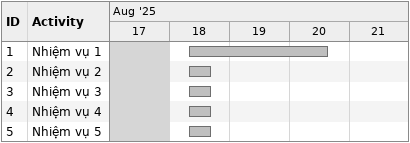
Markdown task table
| ID | Task | Start | Finish |
|---|---|---|---|
| 1 | Nhiệm vụ 1 | 2025-08-18 | 2025-08-20 |
| 2 | Nhiệm vụ 2 | 2025-08-18 | 2025-08-18 |
| 3 | Nhiệm vụ 3 | 2025-08-18 | 2025-08-18 |
| 4 | Nhiệm vụ 4 | 2025-08-18 | 2025-08-18 |
| 5 | Nhiệm vụ 5 | 2025-08-18 | 2025-08-18 |
